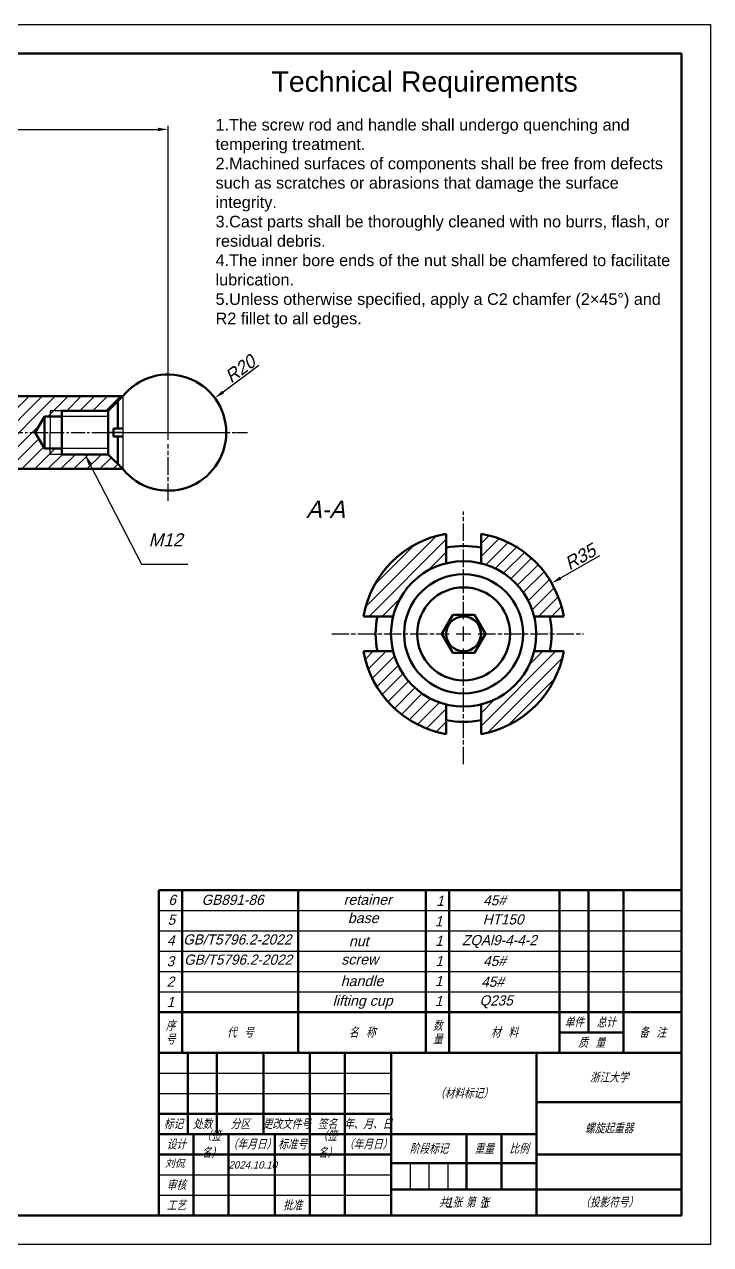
# Model space of a CAD drawing. Header units: millimetres. Extents: x 0 to 594, y 0 to 420.
# Drawn here: x 357.7 to 594, y 0 to 420 of the extents above; entities that cross this region are included whole.
import ezdxf
from ezdxf import colors
from ezdxf.entities.mleader import LeaderData, LeaderLine
from ezdxf.math import Vec2, Vec3

# ---------------------------------------------------------------- set-up
doc = ezdxf.new("R2010")
doc.units = ezdxf.units.MM
doc.header["$LTSCALE"] = 0.25
doc.linetypes.add('ACAD_ISO08W100', pattern=[36, 24, -3, 6, -3])
doc.linetypes.add('CENTER2', pattern=[28.575, 19.05, -3.175, 3.175, -3.175])
for name, color, linetype, lineweight in [('2粗实线', 7, 'Continuous', 50), ('3文字', 7, 'Continuous', 25), ('3细实线', 94, 'Continuous', 25), ('6内框', 7, 'Continuous', 50), ('6外框', 7, 'Continuous', 25), ('文字层', 7, 'Continuous', 20)]:
    doc.layers.add(name, color=color, linetype=linetype, lineweight=lineweight)
doc.styles.add('2.5号字体', font='g12f13.shx', dxfattribs={"oblique": 15, "height": 2.5, "bigfont": 'gbcbig.shx'})
doc.styles.add('3.5号字体', font='g12f13.shx', dxfattribs={"oblique": 15, "height": 4.5, "bigfont": 'gbcbig.shx'})
doc.dimstyles.new('尺寸标注$0', dxfattribs={"dimtxt": 4.5, "dimasz": 3.5, "dimexe": 1.25, "dimexo": 0, "dimtad": 1, "dimtxsty": '3.5号字体', "dimcen": 2.5, "dimadec": 0, "dimazin": 0, "dimtfac": 1, "dimtmove": 0, "dimatfit": 1, "dimfxl": 1, "dimarcsym": 0})
doc.dimstyles.new('尺寸标注$4', dxfattribs={"dimtxt": 4.5, "dimasz": 3.5, "dimexe": 1.25, "dimexo": 0, "dimtad": 1, "dimtxsty": '3.5号字体', "dimcen": 2.5, "dimadec": 0, "dimazin": 0, "dimtfac": 1, "dimtofl": 0, "dimtmove": 0, "dimatfit": 3, "dimfxl": 1, "dimarcsym": 0})

# ---------------------------------------------------------------- blocks, each defined once
blk = doc.blocks.new('*U23')
at = {"layer": '3细实线', "color": 0, "linetype": 'CENTER2', "transparency": 16777216}
blk.add_line((-73.22, 0), (280.33, 0), dxfattribs=at)
blk = doc.blocks.new('*U25')
at = {"layer": '3文字', "color": 0, "linetype": 'ACAD_ISO08W100', "transparency": 16777216}
for p, q in [((0, 4), (0, 23.5)), ((-23.5, 0), (-4, 0)), ((4, 0), (23.5, 0)), ((0, -23.5), (0, -4))]:
    blk.add_line(p, q, dxfattribs=at)
at = {"layer": '3文字', "color": 0, "linetype": 'Continuous', "transparency": 16777216}
for p, q in [((-2, 0), (2, 0)), ((0, -2), (0, 2))]:
    blk.add_line(p, q, dxfattribs=at)
blk = doc.blocks.new('*U29')
at = {"layer": '3文字', "color": 0, "linetype": 'ACAD_ISO08W100', "transparency": 16777216}
for p, q in [((0, 5), (0, 42.08)), ((-45.41, 0), (-5, 0)), ((5, 0), (41.27, 0)), ((0, -44.88), (0, -5))]:
    blk.add_line(p, q, dxfattribs=at)
at = {"layer": '3文字', "color": 0, "linetype": 'Continuous', "transparency": 16777216}
for p, q in [((-2.5, 0), (2.5, 0)), ((0, -2.5), (0, 2.5))]:
    blk.add_line(p, q, dxfattribs=at)
blk = doc.blocks.new('*D34')
at = {"layer": '3文字', "color": 0, "lineweight": -2, "transparency": 16777216}
for p, q in [((107.21, 279.51), (107.21, 385.1)), ((110.71, 383.85), (403.71, 383.85)), ((407.21, 279.51), (407.21, 385.1))]:
    blk.add_line(p, q, dxfattribs=at)
at = {"layer": '3文字', "color": 0, "transparency": 16777216}
for points in [[(110.71, 384.43), (110.71, 383.27), (107.21, 383.85)], [(403.71, 384.43), (403.71, 383.27), (407.21, 383.85)]]:
    blk.add_solid(points, dxfattribs=at)
at = {"layer": 'Defpoints', "color": 0, "transparency": 16777216}
for p in [(407.21, 383.85), (107.21, 279.51), (407.21, 279.51)]:
    blk.add_point(p, dxfattribs=at)
at = {"layer": '3文字', "color": 0, "transparency": 16777216, "insert": (257.21, 386.78), "char_height": 4.5, "attachment_point": 5, "style": '3.5号字体'}
blk.add_mtext('350', dxfattribs=at)
blk = doc.blocks.new('*D36')
at = {"layer": '3文字', "color": 0, "lineweight": -2, "transparency": 16777216}
for p, q in [((438.47, 302.58), (426.12, 293.46)), ((407.21, 277.01), (407.21, 282.01)), ((404.71, 279.51), (409.71, 279.51))]:
    blk.add_line(p, q, dxfattribs=at)
at = {"layer": '3文字', "color": 0, "transparency": 16777216}
blk.add_solid([(425.77, 293.93), (426.46, 292.99), (423.3, 291.38)], dxfattribs=at)
at = {"layer": 'Defpoints', "color": 0, "transparency": 16777216}
for p in [(423.3, 291.38), (407.21, 279.51)]:
    blk.add_point(p, dxfattribs=at)
at = {"layer": '3文字', "color": 0, "transparency": 16777216, "insert": (432.01, 301.38), "char_height": 4.5, "attachment_point": 5, "rotation": 36.4276, "style": '3.5号字体'}
blk.add_mtext('R20', dxfattribs=at)
blk = doc.blocks.new('*D37')
at = {"layer": '3文字', "color": 0, "lineweight": -2, "transparency": 16777216}
for p, q in [((555.72, 237.12), (542.32, 229.41)), ((506.44, 210.22), (511.44, 210.22)), ((508.94, 207.72), (508.94, 212.72))]:
    blk.add_line(p, q, dxfattribs=at)
at = {"layer": '3文字', "color": 0, "transparency": 16777216}
blk.add_solid([(542.03, 229.92), (542.61, 228.91), (539.28, 227.67)], dxfattribs=at)
at = {"layer": 'Defpoints', "color": 0, "transparency": 16777216}
for p in [(539.28, 227.67), (508.94, 210.22)]:
    blk.add_point(p, dxfattribs=at)
at = {"layer": '3文字', "color": 0, "transparency": 16777216, "insert": (549.07, 236.68), "char_height": 4.5, "attachment_point": 5, "rotation": 29.9013, "style": '3.5号字体'}
blk.add_mtext('R35', dxfattribs=at)

msp = doc.modelspace()

# ---------------------------------------------------------------- hatches: boundary and pattern name
at = {"layer": '3文字'}
h = msp.add_hatch(dxfattribs=at)
h.set_pattern_fill('ANSI31', color=256)
edge = h.paths.add_edge_path()
edge.add_spline(control_points=[(304.532, 279.508), (305.5, 281.448), (307.557, 285.577), (305.572, 289.78), (304.52, 292.008)], knot_values=[0, 0, 0, 0, 6.173913, 13.1359896, 13.1359896, 13.1359896, 13.1359896], degree=3, periodic=0)
edge.add_spline(control_points=[(304.52, 292.008), (303.177, 289.805), (300.604, 285.583), (303.25, 281.503), (304.52, 279.508)], knot_values=[0, 0, 0, 0, 7.0694314, 13.546389, 13.546389, 13.546389, 13.546389], degree=3, periodic=0)
edge.add_line((304.52, 279.508), (304.532, 279.508))
edge = h.paths.add_edge_path()
edge.add_spline(control_points=[(320.164, 267.008), (321.253, 268.71), (323.86, 272.787), (321.196, 277.069), (319.649, 279.498)], knot_values=[13.5572933, 13.5572933, 13.5572933, 13.5572933, 19.208961, 27.09578, 27.09578, 27.09578, 27.09578], degree=3, periodic=0)
edge.add_spline(control_points=[(319.649, 279.498), (318.215, 277.204), (315.493, 272.848), (318.664, 268.884), (320.164, 267.008)], knot_values=[0, 0, 0, 0, 7.280554, 13.8218515, 13.8218515, 13.8218515, 13.8218515], degree=3, periodic=0)
edge = h.paths.add_edge_path()
edge.add_spline(control_points=[(346.401, 292.008), (344.535, 289.547), (341.314, 285.301), (344.488, 281.282), (345.669, 279.508)], knot_values=[0, 0, 0, 0, 8.0804117, 13.9434375, 13.9434375, 13.9434375, 13.9434375], degree=3, periodic=0)
edge.add_line((345.669, 279.508), (361.42, 279.508))
edge.add_line((361.42, 279.508), (364.595, 285.008))
edge.add_line((364.595, 285.008), (366.595, 285.008))
edge.add_line((366.595, 285.008), (366.595, 287.008))
edge.add_line((366.595, 287.008), (370.595, 287.008))
edge.add_line((370.595, 287.008), (386.595, 287.008))
edge.add_line((386.595, 287.008), (391.595, 292.008))
edge.add_line((391.595, 292.008), (346.401, 292.008))
edge = h.paths.add_edge_path()
edge.add_line((391.595, 267.008), (386.595, 272.008))
edge.add_line((386.595, 272.008), (370.595, 272.008))
edge.add_line((370.595, 272.008), (366.595, 272.008))
edge.add_line((366.595, 272.008), (366.595, 274.008))
edge.add_line((366.595, 274.008), (364.595, 274.008))
edge.add_line((364.595, 274.008), (361.42, 279.508))
edge.add_line((361.42, 279.508), (345.669, 279.508))
edge.add_spline(control_points=[(345.669, 279.508), (347.287, 277.078), (349.486, 272.798), (347.425, 268.649), (346.61, 267.008)], knot_values=[13.9434375, 13.9434375, 13.9434375, 13.9434375, 21.9760059, 27.2280976, 27.2280976, 27.2280976, 27.2280976], degree=3, periodic=0)
edge.add_line((346.61, 267.008), (391.595, 267.008))
h.paths.add_polyline_path([(370.595, 272.008), (370.595, 274.008), (366.595, 274.008), (366.595, 272.008)], flags=16)
h.paths.add_polyline_path([(366.595, 287.008), (366.595, 285.008), (370.595, 285.008), (370.595, 287.008)], flags=17)
h = msp.add_hatch(dxfattribs=at)
h.set_pattern_fill('ANSI31', color=256)
h.set_pattern_definition([(45, (22.2563, 27.012), (-2.245064, 2.245064), [])])
h.paths.add_polyline_path([(502.944, 234.491), (502.944, 244.704, 0.3165379), (474.462, 216.222), (484.675, 216.222, -0.2783911)])
h.paths.add_polyline_path([(514.944, 244.704), (514.944, 234.491, -0.2783911), (533.213, 216.222), (543.426, 216.222, 0.3165379)])
h.paths.add_polyline_path([(484.675, 204.222), (474.462, 204.222, 0.3165379), (502.944, 175.74), (502.944, 185.953, -0.2783911)])
h.paths.add_polyline_path([(543.426, 204.222), (533.213, 204.222, -0.2783911), (514.944, 185.953), (514.944, 175.74, 0.3165379)])

# ---------------------------------------------------------------- linework, layer by layer
at = {"layer": '2粗实线', "color": 0}
for p, q in [((319.643, 292.008), (391.595, 292.008)), ((386.595, 287.008), (391.595, 292.008)), ((389.943, 290.356), (389.943, 280.867)), ((386.595, 287.008), (370.595, 287.008)), ((370.595, 287.008), (370.595, 279.508)), ((386.595, 279.508), (386.595, 287.008)), ((364.595, 285.008), (361.42, 279.508)), ((364.595, 285.008), (370.595, 285.008)), ((364.595, 285.008), (364.595, 274.008)), ((364.595, 274.008), (361.42, 279.508)), ((370.595, 272.008), (370.595, 279.508)), ((386.595, 279.508), (386.595, 272.008)), ((389.943, 280.867), (388.443, 280.867)), ((388.443, 278.149), (388.443, 280.867)), ((389.943, 278.149), (388.443, 278.149)), ((391.595, 280.867), (389.943, 280.867)), ((389.943, 268.66), (389.943, 278.149)), ((391.595, 278.149), (389.943, 278.149)), ((364.595, 274.008), (370.595, 274.008)), ((386.595, 272.008), (370.595, 272.008)), ((386.595, 272.008), (391.595, 267.008)), ((320.164, 267.008), (391.595, 267.008))]:
    msp.add_line(p, q, dxfattribs=at)
at = {"layer": '2粗实线'}
for p, q in [((502.944, 234.491), (502.944, 244.704)), ((514.944, 234.491), (514.944, 244.704)), ((484.675, 216.222), (474.462, 216.222)), ((533.213, 216.222), (543.426, 216.222)), ((484.675, 204.222), (474.462, 204.222)), ((533.213, 204.222), (543.426, 204.222)), ((502.944, 185.953), (502.944, 175.74)), ((514.944, 185.953), (514.944, 175.74))]:
    msp.add_line(p, q, dxfattribs=at)
msp.add_lwpolyline([(505.191, 216.722), (501.438, 210.222), (505.191, 203.722), (512.697, 203.722), (516.449, 210.222), (512.697, 216.722)], close=True, dxfattribs=at)
for radius in [25, 20.5, 16, 6]:
    msp.add_circle((508.944, 210.222), radius, dxfattribs=at)
at = {"layer": '2粗实线', "color": 0}
msp.add_arc((407.207, 279.508), 20, 218.68219, 141.31781, dxfattribs=at)
at = {"layer": '2粗实线'}
for radius, start, end in [(35, 99.87089, 170.12911), (35, 9.87089, 80.12911), (30.272, 78.56804, 101.43196), (30.272, 168.56804, 191.43196), (30.272, 348.56804, 11.43196), (35, 189.87089, 260.12911), (35, 279.87089, 350.12911), (30.272, 258.56804, 281.43196)]:
    msp.add_arc((508.944, 210.222), radius, start, end, dxfattribs=at)
at = {"layer": '3文字', "color": 0}
for p, q in [((370.595, 287.008), (366.595, 287.008)), ((386.595, 285.008), (364.595, 285.008)), ((386.595, 274.008), (364.595, 274.008)), ((370.595, 272.008), (366.595, 272.008))]:
    msp.add_line(p, q, dxfattribs=at)
at = {"layer": '3细实线', "color": 0}
for p, q in [((391.595, 292.008), (391.595, 267.008)), ((366.595, 287.008), (366.595, 279.508)), ((386.595, 287.008), (386.595, 285.008)), ((366.595, 272.008), (366.595, 279.508)), ((391.595, 279.508), (386.595, 279.508)), ((387.131, 279.617), (387.132, 279.617)), ((386.595, 272.008), (386.595, 274.008))]:
    msp.add_line(p, q, dxfattribs=at)
at = {"layer": '6内框'}
for p, q in [((584, 410), (10, 410)), ((584, 10), (584, 410)), ((404, 115), (404, 122)), ((404, 122), (412, 122)), ((412, 80), (412, 122)), ((412, 122), (452, 122)), ((452, 80), (452, 122)), ((452, 122), (496, 122)), ((496, 80), (496, 122)), ((496, 122), (504, 122)), ((504, 80), (504, 122)), ((504, 122), (542, 122)), ((542, 80), (542, 122)), ((542, 122), (552, 122)), ((552, 80), (552, 122)), ((552, 122), (564, 122)), ((564, 80), (564, 122)), ((564, 122), (584, 122)), ((404, 108), (404, 115)), ((404, 101), (404, 108)), ((404, 94), (404, 101)), ((404, 87), (404, 94)), ((404, 80), (404, 87)), ((404, 66), (404, 80)), ((404, 80), (412, 80)), ((412, 80), (452, 80)), ((412, 80), (412, 66)), ((452, 80), (496, 80)), ((452, 80), (452, 66)), ((496, 80), (504, 80)), ((496, 80), (496, 66)), ((504, 80), (542, 80)), ((504, 80), (504, 66)), ((542, 80), (552, 80)), ((542, 80), (542, 66)), ((552, 80), (564, 80)), ((552, 80), (552, 73)), ((564, 80), (584, 80)), ((564, 80), (564, 66)), ((542, 73), (564, 73)), ((404, 59), (404, 66)), ((404, 66), (414, 66)), ((414, 66), (424, 66)), ((414, 66), (414, 38)), ((424, 66), (440, 66)), ((424, 66), (424, 38)), ((440, 66), (456, 66)), ((440, 66), (440, 38)), ((456, 66), (468, 66)), ((456, 66), (456, 38)), ((468, 66), (484, 66)), ((468, 66), (468, 38)), ((484, 66), (490.5, 66)), ((484, 66), (484, 10)), ((490.5, 66), (497, 66)), ((497, 66), (503.5, 66)), ((503.5, 66), (510, 66)), ((510, 66), (522, 66)), ((522, 66), (534, 66)), ((534, 66), (584, 66)), ((534, 38), (534, 66)), ((404, 52), (404, 59)), ((404, 45), (404, 52)), ((584, 49), (534, 49)), ((404, 38), (404, 45)), ((404, 45), (484, 45)), ((404, 31), (404, 38)), ((404, 38), (484, 38)), ((416, 38), (416, 10)), ((428, 38), (428, 10)), ((444, 38), (444, 10)), ((456, 38), (456, 10)), ((468, 38), (468, 10)), ((484, 38), (534, 38)), ((510, 38), (510, 19)), ((522, 38), (522, 19)), ((534, 28), (534, 38)), ((404, 24), (404, 31)), ((404, 31), (416, 31)), ((416, 31), (428, 31)), ((428, 31), (444, 31)), ((444, 31), (456, 31)), ((456, 31), (468, 31)), ((468, 31), (484, 31)), ((584, 31), (534, 31)), ((534, 28), (484, 28)), ((534, 19), (534, 28)), ((404, 17), (404, 24)), ((404, 10), (404, 17)), ((484, 19), (584, 19)), ((534, 10), (534, 19)), ((10, 10), (584, 10))]:
    msp.add_line(p, q, dxfattribs=at)
at = {"layer": '6外框'}
for p, q in [((0, 420), (594, 420)), ((594, 420), (594, 0)), ((404, 115), (584, 115)), ((404, 108), (584, 108)), ((404, 101), (584, 101)), ((404, 101), (584, 101)), ((404, 94), (584, 94)), ((404, 87), (584, 87)), ((404, 59), (484, 59)), ((404, 52), (484, 52)), ((490.5, 28), (490.5, 19)), ((497, 28), (497, 19)), ((503.5, 28), (503.5, 19)), ((404, 24), (484, 24)), ((404, 17), (484, 17)), ((420, 0), (0, 0)), ((594, 0), (0, 0))]:
    msp.add_line(p, q, dxfattribs=at)

# ---------------------------------------------------------------- block references
at = {"layer": '3文字', "color": 0, "linetype": 'ACAD_ISO08W100'}
msp.add_blockref('*U25', (407.207, 279.508), dxfattribs=at)
at = {"layer": '3文字', "linetype": 'ACAD_ISO08W100'}
msp.add_blockref('*U29', (508.944, 210.222), dxfattribs=at)
at = {"layer": '3细实线', "color": 0, "linetype": 'CENTER2'}
msp.add_blockref('*U23', (154.156, 279.508), dxfattribs=at)

# ---------------------------------------------------------------- texts
at = {"layer": '3文字'}
for s, width, gutter_width, heights, insert, char_height, attachment_point, style in [('A-A', 31.9878, 22.5, [0], (454.704, 256.095), 6, 1, '3.5号字体'), ('M12', 18.77044, 22.5, [0], (400.477, 244.825), 4.5, 1, '3.5号字体'), ('6', 8, 17.5, [0], (408.591, 118.626), 3.5, 5, '3.5号字体'), ('GB891-86', 25.12542, 17.5, [0], (418.729, 120.419), 3.5, 1, '3.5号字体'), ('{\\fArial|b0|i0|c0|p34;retainer}', 8.26652, 17.5, [0], (467.635, 120.465), 3.5, 1, '3.5号字体'), ('1', 4.82123, 17.5, [0], (499.522, 120.101), 3.5, 1, '3.5号字体'), ('45#', 14.74596, 17.5, [0], (515.694, 120.275), 3.5, 1, '3.5号字体'), ('5', 8, 17.5, [0], (408.335, 111.795), 3.5, 5, '3.5号字体'), ('{\\fArial|b0|i0|c0|p34;base}', 8.26652, 17.5, [0], (469.077, 114.172), 3.5, 1, '3.5号字体'), ('HT150', 12.59149, 17.5, [0], (515.538, 113.683), 3.5, 1, '3.5号字体'), ('1', 4.82123, 17.5, [0], (499.04, 113.063), 3.5, 1, '3.5号字体'), ('4', 8, 17.5, [0], (408.113, 104.729), 3.5, 5, '3.5号字体'), ('GB/T5796.2-2022', 47.19642, 17.5, [6.073], (412.402, 106.772), 3.5, 1, '3.5号字体'), ('{\\fArial|b0|i0|c0|p34;nut}', 8.26652, 17.5, [0], (469.437, 106.201), 3.5, 1, '3.5号字体'), ('1', 4.82123, 17.5, [0], (499.154, 106.329), 3.5, 1, '3.5号字体'), ('ZQAl9-4-4-2', 48.8444, 17.5, [0], (508.418, 106.551), 3.5, 1, '3.5号字体'), ('3', 8, 17.5, [0], (408, 97.5), 3.5, 5, '3.5号字体'), ('GB/T5796.2-2022', 47.19642, 17.5, [6.073], (412.698, 99.831), 3.5, 1, '3.5号字体'), ('{\\fArial|b0|i0|c0|p34;screw}', 8.26652, 17.5, [0], (466.794, 99.908), 3.5, 1, '3.5号字体'), ('1', 4.82123, 17.5, [0], (499.214, 99.382), 3.5, 1, '3.5号字体'), ('45#', 14.74596, 17.5, [0], (515.681, 99.391), 3.5, 1, '3.5号字体'), ('{\\fArial|b0|i0|c0|p34;handle}', 8.26652, 17.5, [0], (466.62, 92.486), 3.5, 1, '3.5号字体'), ('1', 4.82123, 17.5, [0], (499.093, 92.495), 3.5, 1, '3.5号字体'), ('2', 8, 17.5, [0], (408, 90.5), 3.5, 5, '3.5号字体'), ('45#', 14.74596, 17.5, [0], (515.01, 92.228), 3.5, 1, '3.5号字体'), ('1', 8, 17.5, [0], (408, 83.5), 3.5, 5, '3.5号字体'), ('{\\fArial|b0|i0|c0|p34;lifting cup}', 23.14413, 17.5, [0], (463.842, 85.704), 3.5, 1, '3.5号字体'), ('1', 4.82123, 17.5, [0], (499.033, 85.608), 3.5, 1, '3.5号字体'), ('Q235', 13.60436, 17.5, [0], (514.431, 85.797), 3.5, 1, '3.5号字体'), ('\\pxsm0.8;序\\P号', 8, 17.5, [0], (408, 73), 3.5, 5, '3.5号字体'), ('\\pxsm0.8;数\\P量', 8, 17.5, [0], (500, 73), 3.5, 5, '3.5号字体'), ('单件', 10, 17.5, [0], (547, 76.5), 3.5, 5, '3.5号字体'), ('总计', 12, 17.5, [0], (558, 76.5), 3.5, 5, '3.5号字体'), ('代  号', 40, 17.5, [0], (432, 73), 3.5, 5, '3.5号字体'), ('名  称', 44, 17.5, [0], (474, 73), 3.5, 5, '3.5号字体'), ('材  料', 38, 17.5, [0], (523, 73), 3.5, 5, '3.5号字体'), ('质  量', 22, 17.5, [0], (553, 69.5), 3.5, 5, '3.5号字体'), ('备  注', 20, 17.5, [0], (574, 73), 3.5, 5, '3.5号字体'), ('浙江大学', 50, 17.5, [0], (559, 57.5), 3.5, 5, '3.5号字体'), ('（材料标记）', 50, 17.5, [0], (509, 52), 3.5, 5, '3.5号字体'), ('标记', 10, 17.5, [0], (409, 41.5), 3.5, 5, '3.5号字体'), ('处数', 10, 17.5, [0], (419, 41.5), 3.5, 5, '3.5号字体'), ('分区', 16, 17.5, [0], (432, 41.5), 3.5, 5, '3.5号字体'), ('更改文件号', 16, 17.5, [0], (448, 41.5), 3.5, 5, '3.5号字体'), ('签名', 12, 17.5, [0], (462, 41.5), 3.5, 5, '3.5号字体'), ('年、月、日', 16, 17.5, [0], (476, 41.5), 3.5, 5, '3.5号字体'), ('螺旋起重器', 50, 17.5, [0], (559, 40), 3.5, 5, '3.5号字体'), ('设计', 12, 17.5, [0], (410, 34.5), 3.5, 5, '3.5号字体'), ('（签名）', 12, 17.5, [0], (422, 34.5), 3.5, 5, '3.5号字体'), ('（年月日）', 16, 17.5, [0], (436, 34.5), 3.5, 5, '3.5号字体'), ('标准号', 12, 17.5, [0], (450, 34.5), 3.5, 5, '3.5号字体'), ('（签名）', 12, 17.5, [0], (462, 34.5), 3.5, 5, '3.5号字体'), ('（年月日）', 16, 17.5, [0], (476, 34.5), 3.5, 5, '3.5号字体'), ('阶段标记', 26, 17.5, [0], (497, 33), 3.5, 5, '3.5号字体'), ('重量', 12, 17.5, [0], (516, 33), 3.5, 5, '3.5号字体'), ('比例', 12, 17.5, [0], (528, 33), 3.5, 5, '3.5号字体'), ('{\\fFangSong|b0|i0|c134|p49;刘侃}', 19.49643, 17.5, [0], (406.121, 29.231), 2.5, 1, '2.5号字体'), ('2024.10.10', 16, 22.5, [0], (428, 28.675), 2.5, 1, '3.5号字体'), ('审核', 12, 17.5, [0], (410, 20.5), 3.5, 5, '3.5号字体'), ('工艺', 12, 17.5, [0], (410, 13.5), 3.5, 5, '3.5号字体'), ('批准', 12, 17.5, [0], (450, 13.5), 3.5, 5, '3.5号字体'), ('共 张 第 张', 50, 17.5, [0], (509, 14.5), 3.5, 5, '3.5号字体'), ('1', 4.82123, 17.5, [0], (502.611, 16.235), 3.5, 1, '3.5号字体'), ('1', 4.82123, 17.5, [0], (514.695, 16.156), 3.5, 1, '3.5号字体'), ('（投影符号）', 50, 17.5, [0], (559, 14.5), 3.5, 5, '3.5号字体')]:
    msp.add_mtext_dynamic_manual_height_columns(s, width=width, gutter_width=gutter_width, heights=heights, dxfattribs=dict(at, insert=insert, char_height=char_height, attachment_point=attachment_point, style=style))
at = {"layer": '文字层', "color": 7, "attachment_point": 1}
for s, width, heights, insert, char_height in [('{\\fArial|b0|i0|c0|p34;Technical Requirements}', 117.38929, [0], (442.814, 403.829), 7), ('{\\fArial|b0|i0|c0|p34;1.The screw rod and handle shall undergo quenching and tempering treatment.\\P2.Machined surfaces of components shall be free from defects such as scratches or abrasions that damage the surface integrity.\\P3.Cast parts shall be thoroughly cleaned with no burrs, flash, or residual debris.\\P4.The inner bore ends of the nut shall be chamfered to facilitate lubrication.\\P5.Unless otherwise specified, apply a C2 chamfer (2×45°) and R2 fillet to all edges.}', 160.45081, [86.958], (423.549, 387.476), 4)]:
    msp.add_mtext_dynamic_manual_height_columns(s, width=width, gutter_width=1, heights=heights, dxfattribs=dict(at, insert=insert, char_height=char_height))

# ---------------------------------------------------------------- dimensions: what is measured, and where the dimension line sits
at = {"layer": '3文字'}
dim = msp.add_linear_dim(base=(407.207, 383.848), p1=(107.207, 279.508), p2=(407.207, 279.508), text='350', dimstyle='尺寸标注$0', dxfattribs=at)
dim.commit()
dim.dimension.update_dxf_attribs({"geometry": '*D34', "text_midpoint": (257.207, 386.785)})
dim = msp.add_radius_dim(center=(407.207, 279.508), mpoint=(423.3, 291.384), dimstyle='尺寸标注$4', dxfattribs=at)
dim.commit()
dim.dimension.update_dxf_attribs({"geometry": '*D36', "text_midpoint": (433.714, 299.07), "dimtype": 164})
dim = msp.add_radius_dim(center=(508.944, 210.222), mpoint=(539.285, 227.67), dimstyle='尺寸标注$4', dxfattribs=at)
dim.commit()
dim.dimension.update_dxf_attribs({"geometry": '*D37', "text_midpoint": (549.072, 236.684)})

# ---------------------------------------------------------------- leaders
ml = msp.add_multileader_mtext('Standard', dxfattribs=at)
ml.set_content('')
ml.set_leader_properties()
ml.build(insert=Vec2(0, 0))
ml.multileader.update_dxf_attribs({"text_right_attachment_type": 6, "dogleg_length": 16})
ctx = ml.context
ctx.base_point, ctx.char_height, ctx.landing_gap_size, ctx.plane_origin = Vec3(397.971, 232.983), 0.18, 0.09, Vec3(378.595, 272.008)
ctx.right_attachment = 6
notes = []
notes.append((ctx, [(0, (1, 1, 0), (398.055, 234.237), (1, 0), 16, [(0, [(378.595, 272.008)], 0, [])])]))
ctx.mtext, ml.multileader.dxf.content_type = None, 0
for ctx, leaders in notes:
    for number, flags, end, landing, length, lines in leaders:
        leader = LeaderData()
        leader.index, (leader.has_last_leader_line, leader.has_dogleg_vector, leader.attachment_direction) = number, flags
        leader.last_leader_point, leader.dogleg_vector, leader.dogleg_length = Vec3(end), Vec3(landing), length
        for number, points, colour, breaks in lines:
            line = LeaderLine()
            line.index, line.vertices, line.color, line.breaks = number, Vec3.list(points), colors.encode_raw_color(colour), breaks
            leader.lines.append(line)
        ctx.leaders.append(leader)

doc.saveas('drawing.dxf')
